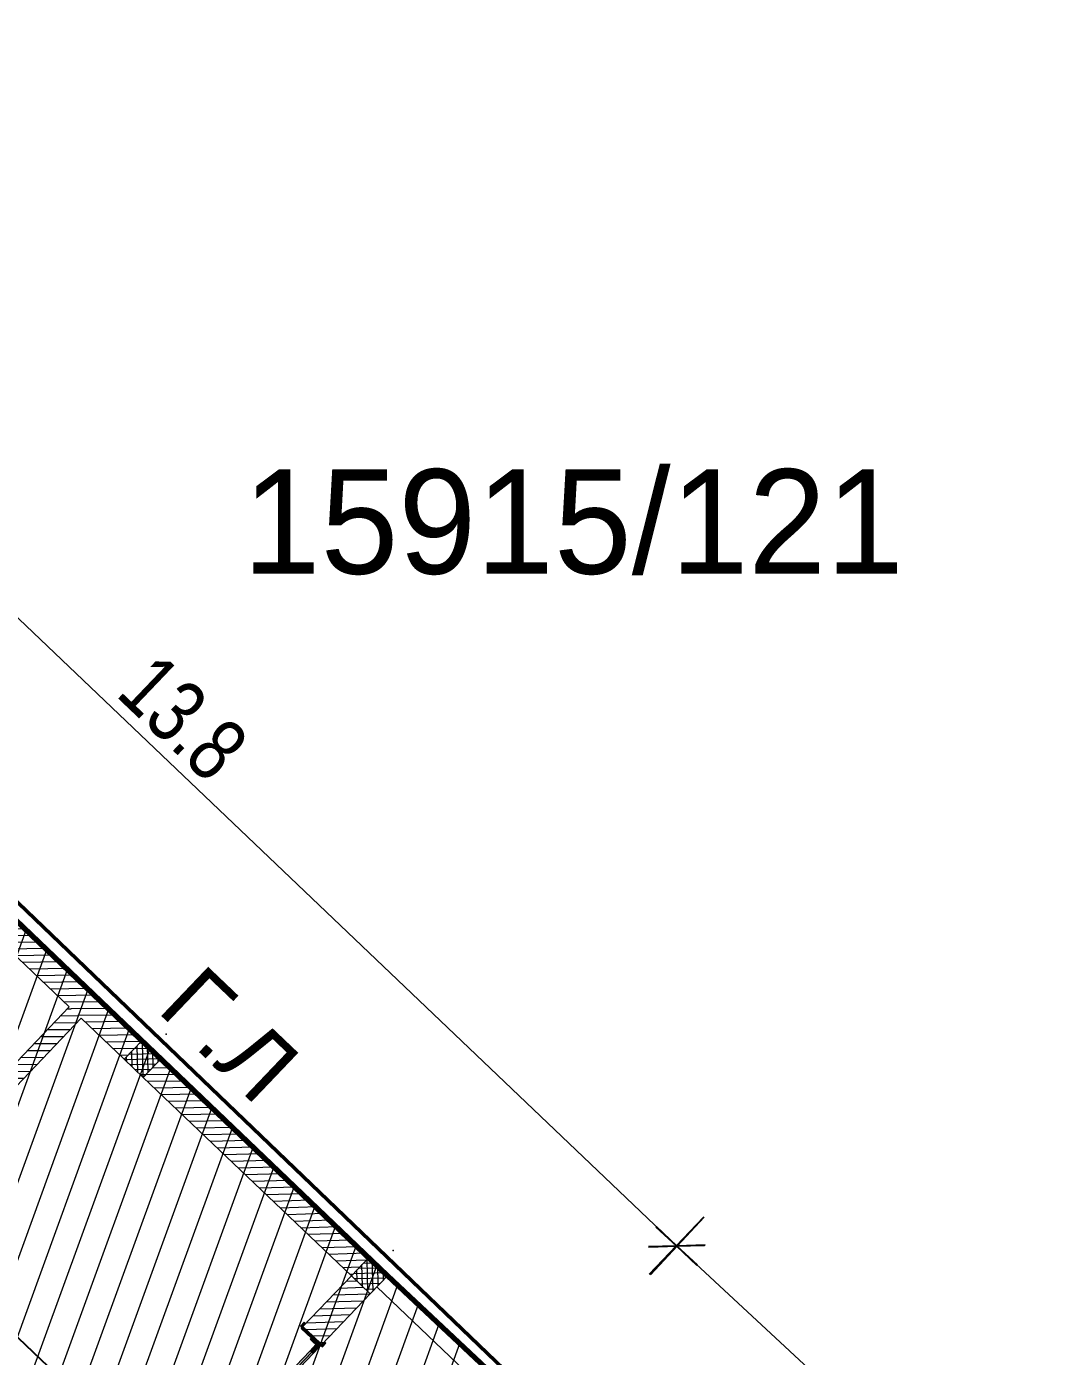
# Model space of a CAD drawing. Header units: metres. Extents: x 0 to 7617939, y 0 to 4642111.
# Drawn here: x 7616230.82 to 7616240.59, y 4641454.7 to 4641467.42 of the extents above; entities that cross this region are included whole.
import ezdxf

# ---------------------------------------------------------------- set-up
doc = ezdxf.new("R2010")
doc.units = ezdxf.units.M
doc.header["$MEASUREMENT"] = 0
doc.linetypes.add('- Двойно прекъснати линии', pattern=[1093.61107349396, 529.166650772095, -211.666655540466, 141.11111164093, -211.666655540469])
doc.layers.get('0').update_dxf_attribs({"color": 1})
doc.layers.get('DEFPOINTS').update_dxf_attribs({"lineweight": 0})
for name, color, linetype in [('1 _ Плочи - Основни.Structural - Bearing', 7, 'Continuous'), ('6 _ - Конструктивни оси.Dimensioning', 7, 'Continuous'), ('LEGENDI', 7, 'Continuous'), ('Structural - Bearing', 7, 'Continuous')]:
    doc.layers.add(name, color=color, linetype=linetype)
for name, color, linetype, lineweight in [('gradezna_linija', 7, 'Continuous', 53), ('koti', 7, 'Continuous', 25), ('Level 63', 7, 'Continuous', 0), ('parcels_o — WF.WFI_GML_PARC', 1, 'Continuous', 0), ('Pecat', 7, 'Continuous', 25), ('U-5.2 ELEMENTI NA SOOBRAKAJNICA', 7, 'Continuous', 9)]:
    doc.layers.add(name, color=color, linetype=linetype, lineweight=lineweight)
doc.styles.add('K1', font='', dxfattribs={"width": 0.8})
doc.styles.add('PECAT', font='arial.ttf', dxfattribs={"height": 1.5})
doc.styles.add('Style-MAC C Swiss', font='MCSWIS.TTF')
doc.styles.get('K1').set_extended_font_data('Zurich BlkEx BT')
doc.dimstyles.new('mir', dxfattribs={"dimscale": 0.5, "dimtxt": 1.8, "dimasz": 0.01, "dimexe": 0.5, "dimexo": 0.0625, "dimgap": 0.2, "dimtad": 1, "dimzin": 0, "dimdsep": 46, "dimtxsty": 'K1', "dimblk": 'A$C321216CB', "dimcen": 0.09, "dimse1": 1, "dimse2": 1, "dimclrd": 256, "dimclrt": 256, "dimaunit": 1, "dimadec": 3, "dimazin": 0, "dimtfac": 1, "dimtofl": 0, "dimtmove": 2, "dimatfit": 3, "dimldrblk": 'A$C321216CB', "dimfxl": 0.5, "dimfxlon": 1, "dimtolj": 1, "dimtzin": 0, "dimlwd": 25, "dimarcsym": 0})
pattern_1 = [(44.99999999999996, (-56860.34481859207, 2014.433786392212), (-45.96193360834244, 45.96193360834246), [])]
pattern_2 = [(44.99999999999996, (-56860.34481859207, 2014.433786392212), (-35.35533484171247, 35.35533484171248), []), (135.0000000000001, (-56860.34481859207, 2014.433786392212), (35.35533484171238, 35.35533484171258), [])]

# ---------------------------------------------------------------- blocks, each defined once
blk = doc.blocks.new('A$C321216CB')
for p, q in [((0, -75.27068100022552), (0, 75.27068100022916)), ((-38.06893737428254, -38.06893737428072), (38.0689373742789, 38.06893737428072)), ((-53.83760753984097, 1.818989403545856e-12), (53.83760753984097, 1.818989403545856e-12))]:
    blk.add_line(p, q)
blk = doc.blocks.new('*D24')
at = {"layer": 'DEFPOINTS', "color": 0, "linetype": 'Continuous', "lineweight": 25, "transparency": 16777216}
for p in [(7616237.306218605, 4641456.042040998), (7616242.154993864, 4641451.538716807), (7616241.887250585, 4641451.250434876)]:
    blk.add_point(p, dxfattribs=at)
at = {"layer": 'koti', "lineweight": 20, "transparency": 16777216}
blk.add_line((7616237.042138958, 4641455.750356451), (7616241.883586952, 4641451.253837492), dxfattribs=at)
at = {"layer": 'koti', "linetype": 'Continuous', "lineweight": 20, "transparency": 16777216, "xscale": 0.005000000000000001, "yscale": 0.005000000000000001, "zscale": 0.005000000000000001}
for p, rotation in [((7616237.038475326, 4641455.753759068), 137.1154494315188), ((7616241.887250585, 4641451.250434876), 317.1154494315188)]:
    blk.add_blockref('A$C321216CB', p, dxfattribs=dict(at, rotation=rotation))
at = {"layer": 'koti', "color": 0, "linetype": 'Continuous', "lineweight": 20, "transparency": 16777216, "insert": (7616239.735072283, 4641453.795187542), "char_height": 0.6, "attachment_point": 5, "rotation": 317.11544943151875, "style": 'K1'}
blk.add_mtext('\\A1;6.6', dxfattribs=at)
blk = doc.blocks.new('*D25')
at = {"layer": 'DEFPOINTS', "color": 0, "linetype": 'Continuous', "lineweight": 25, "transparency": 16777216}
for p in [(7616227.047909321, 4641465.281242531), (7616226.327898195, 4641464.52622088), (7616236.314799643, 4641455.002414308)]:
    blk.add_point(p, dxfattribs=at)
at = {"layer": 'koti', "lineweight": 20, "transparency": 16777216}
blk.add_line((7616237.031192338, 4641455.760886604), (7616227.051527753, 4641465.277791887), dxfattribs=at)
at = {"layer": 'koti', "linetype": 'Continuous', "lineweight": 20, "transparency": 16777216, "xscale": 0.005000000000000001, "yscale": 0.005000000000000001, "zscale": 0.005000000000000001}
for p, rotation in [((7616227.047909321, 4641465.281242531), 136.3596841782759), ((7616237.03481077, 4641455.75743596), 316.3596841782759)]:
    blk.add_blockref('A$C321216CB', p, dxfattribs=dict(at, rotation=rotation))
at = {"layer": 'koti', "color": 0, "linetype": 'Continuous', "lineweight": 20, "transparency": 16777216, "insert": (7616232.317411619, 4641460.808813821), "char_height": 0.6, "attachment_point": 5, "rotation": 316.35968417827587, "style": 'K1'}
blk.add_mtext('\\A1;13.8', dxfattribs=at)
blk = doc.blocks.new('*D34')
at = {"layer": 'DEFPOINTS', "color": 0, "linetype": 'Continuous', "lineweight": 25, "transparency": 16777216}
for p in [(7616223.60979392, 4641461.676043971), (7616235.581175267, 4641454.233272312), (7616233.596665542, 4641452.152265847)]:
    blk.add_point(p, dxfattribs=at)
at = {"layer": 'koti', "lineweight": 25, "transparency": 16777216}
blk.add_line((7616223.613412352, 4641461.672593326), (7616233.593047109, 4641452.155716491), dxfattribs=at)
at = {"layer": 'koti', "linetype": 'Continuous', "lineweight": 25, "transparency": 16777216, "xscale": 0.005000000000000001, "yscale": 0.005000000000000001, "zscale": 0.005000000000000001}
for p, rotation in [((7616223.60979392, 4641461.676043971), 136.3596841862228), ((7616233.596665542, 4641452.152265847), 316.3596841862228)]:
    blk.add_blockref('A$C321216CB', p, dxfattribs=dict(at, rotation=rotation))
at = {"layer": 'koti', "color": 0, "linetype": 'Continuous', "transparency": 16777216, "insert": (7616228.879281303, 4641457.203629483), "char_height": 0.6, "attachment_point": 5, "rotation": 316.35968418622286, "style": 'K1'}
blk.add_mtext('\\A1;13.8', dxfattribs=at)
blk = doc.blocks.new('A$C51218968')
at = {"layer": 'Structural - Bearing', "linetype": 'Continuous', "lineweight": 9}
h = blk.add_hatch(dxfattribs=at)
h.set_pattern_fill('COMMON_BRICK_0001', color=256, scale=0.4999999403539185, angle=-1.272221872585407e-14, style=0, pattern_type=2)
h.set_pattern_definition(pattern_1)
h.paths.add_polyline_path([(5797.660487651825, 6899.999151229858), (5797.660488128662, 6649.999210357666), (8749.95907831192, 6649.999210357666), (8749.959077835083, 6899.999151229858)])
h = blk.add_hatch(dxfattribs=at)
h.set_pattern_fill('1_БЕТОН_СГЛОБЯЕМИ_ЕЛЕМЕН_E7', color=256, scale=0.4999999403539185, angle=-1.272221872585407e-14, style=0, pattern_type=2)
h.set_pattern_definition(pattern_2)
h.paths.add_polyline_path([(8999.959059715271, 6649.999210357666), (8999.959060192108, 6899.999179840088), (8749.95909023285, 6899.999179840088), (8749.959090709686, 6649.999208450317)])
h = blk.add_hatch(dxfattribs=at)
h.set_pattern_fill('COMMON_BRICK_0001', color=256, scale=0.4999999403539185, angle=-1.272221872585407e-14, style=0, pattern_type=2)
h.set_pattern_definition(pattern_1)
h.paths.add_polyline_path([(11749.95872926712, 6899.999181747437), (8999.959020137787, 6899.999137878418), (8999.959020137787, 6649.999208450317), (11749.95872831345, 6649.999210357666)])
h = blk.add_hatch(dxfattribs=at)
h.set_pattern_fill('1_БЕТОН_СГЛОБЯЕМИ_ЕЛЕМЕН_E7', color=256, scale=0.4999999403539185, angle=-1.272221872585407e-14, style=0, pattern_type=2)
h.set_pattern_definition(pattern_2)
h.paths.add_polyline_path([(11999.9587020874, 6649.999210357666), (11999.9587020874, 6899.999179840088), (11749.95873260498, 6899.999177932739), (11749.95873212814, 6649.999210357666)])
h = blk.add_hatch(dxfattribs=at)
h.set_pattern_fill('COMMON_BRICK_0001', color=256, scale=0.4999999403539185, angle=-1.272221872585407e-14, style=0, pattern_type=2)
h.set_pattern_definition(pattern_1)
h.paths.add_polyline_path([(8021.192164897919, 6649.999210357666), (8021.192164421082, 4219.999481201172), (8181.192125797272, 4219.999481201172), (8181.192125797272, 6649.999210357666)])
h = blk.add_hatch(dxfattribs=at)
h.set_pattern_fill('COMMON_BRICK_0001', color=256, scale=0.4999999403539185, angle=-1.272221872585407e-14, style=0, pattern_type=2)
h.set_pattern_definition(pattern_1)
h.paths.add_polyline_path([(11999.95867967606, 6649.999210357666), (11749.95873212814, 6649.999210357666), (11749.95873308182, 5978.814872741699), (11999.95867919922, 5978.814872741699)])
at = {"layer": 'Structural - Bearing', "linetype": 'Continuous', "lineweight": 9, "true_color": 0xdedede}
for points in [[(11749.95873260498, 5965.814891815186), (11749.95873260498, 6015.81488609314), (11730.95873451233, 6015.814888000488), (11730.95873498917, 5965.814895629883)], [(11884.95871543884, 5978.814891815186), (11749.95873165131, 5978.814893722534), (11749.95873260498, 5953.814893722534), (11884.95871686935, 5953.814893722534)], [(11884.95871543884, 5978.814891815186), (11884.95871686935, 5938.814897537231), (11999.95870256424, 5938.814897537231), (11999.95870304108, 5978.814893722534)], [(12018.95869970322, 5965.814895629883), (12018.95870018005, 6015.814888000488), (11999.9587020874, 6015.81488609314), (11999.95870161057, 5965.814893722534)], [(11959.95870780945, 5938.814897537231), (11959.95870685577, 5858.814907073975), (11999.95870351791, 5858.814907073975), (11999.95870256424, 5938.814897537231)], [(11979.95870494843, 5058.815002441406), (11979.95870447159, 5858.814907073975), (11959.95870685577, 5858.814907073975), (11959.95870780945, 5058.815000534058)], [(11999.95870256424, 5058.815002441406), (11999.95870351791, 5858.814907073975), (11979.95870447159, 5858.814907073975), (11979.95870494843, 5058.815002441406)]]:
    blk.add_hatch(color=254, dxfattribs=at).paths.add_polyline_path(points)
at = {"layer": '1 _ Плочи - Основни.Structural - Bearing', "linetype": 'Continuous', "lineweight": 9, "ltscale": 0.01, "flags": 128}
blk.add_lwpolyline([(11999.95864772797, 0), (13799.95848751068, 3.814697265625e-06), (13799.95848751068, 6899.999179840088), (11999.95864963531, 6899.999179840088), (-0.03986597061157227, 6899.999179840088), (-0.03986597061157227, 0)], close=True, dxfattribs=at)
at = {"layer": '6 _ - Конструктивни оси.Dimensioning', "linetype": '- Двойно прекъснати линии', "lineweight": 9, "ltscale": 0.01}
for p in [(8874.619312763214, 7100.266389846802), (8874.619312763214, 7100.266389846802), (11874.61895465851, 7100.266387939453), (11874.61895465851, 7100.266387939453)]:
    blk.add_point(p, dxfattribs=at)
at = {"layer": 'Structural - Bearing', "linetype": 'Continuous', "lineweight": 9, "ltscale": 0.01}
for p, q in [((11749.95877075195, 6015.814910888672), (11730.95873308182, 6015.814910888672)), ((11730.95873308182, 6015.814910888672), (11730.95873260498, 5965.814859390259)), ((11749.95876979828, 5978.814765930176), (11749.95877075195, 6015.814910888672)), ((11749.95877075195, 5965.81485748291), (11749.95877075195, 6015.814910888672)), ((11749.95876979828, 5978.814765930176), (11749.95877075195, 6015.814910888672)), ((11749.95876979828, 5978.814765930176), (11749.95877075195, 6015.814910888672)), ((11884.95861530304, 5978.814767837524), (11749.95876979828, 5978.814765930176)), ((11884.95861530304, 5978.814767837524), (11749.95876979828, 5978.814765930176)), ((11749.95876979828, 5978.814765930176), (11749.95877027512, 5953.814876556396)), ((11884.95861530304, 5978.814767837524), (11749.95876979828, 5978.814765930176)), ((11884.95861530304, 5978.814767837524), (11749.95876979828, 5978.814765930176)), ((11999.95877075195, 5978.814765930176), (11884.95861530304, 5978.814767837524)), ((11884.95861577988, 5953.814876556396), (11884.95861530304, 5978.814767837524)), ((11884.95861530304, 5978.814767837524), (11999.95877075195, 5978.814765930176)), ((11884.9586148262, 5938.814832687378), (11884.95861530304, 5978.814767837524)), ((11999.95877075195, 5978.814765930176), (11884.95861530304, 5978.814767837524)), ((11999.95877075195, 5978.814765930176), (11884.95861530304, 5978.814767837524)), ((11999.95877075195, 5978.814765930176), (11999.95876932144, 6015.814914703369)), ((12018.95880842209, 6015.814914703369), (11999.95876932144, 6015.814914703369)), ((11999.95876932144, 6015.814914703369), (11999.95877075195, 5965.81485748291)), ((11999.95877075195, 5978.814765930176), (11999.95876932144, 6015.814914703369)), ((11999.95877075195, 5978.814765930176), (11999.95876932144, 6015.814914703369)), ((11999.95877075195, 5978.814765930176), (11999.95877075195, 5938.814832687378)), ((12018.95880889893, 5965.81485748291), (12018.95880842209, 6015.814914703369)), ((11730.95873260498, 5965.814859390259), (11749.95877075195, 5965.81485748291)), ((11749.95877027512, 5953.814876556396), (11884.95861577988, 5953.814876556396)), ((11999.95877075195, 5938.814832687378), (11884.9586148262, 5938.814832687378)), ((11959.95883703232, 5938.814832687378), (11959.95883703232, 5858.814966201782)), ((11999.95877075195, 5938.814832687378), (11959.95883703232, 5938.814832687378)), ((11959.95883703232, 5858.814966201782), (11999.95876932144, 5858.814968109131)), ((11979.95880460739, 5058.814910888672), (11979.95880365372, 5858.814964294434)), ((11999.95877075195, 5965.81485748291), (12018.95880889893, 5965.81485748291)), ((11999.95876932144, 5858.814968109131), (11999.95877075195, 5938.814832687378))]:
    blk.add_line(p, q, dxfattribs=at)
at = {"layer": 'Structural - Bearing', "linetype": 'Continuous', "lineweight": 9, "ltscale": 0.01, "flags": 128}
for points in [[(8749.959108829498, 6899.999177932739), (5797.660487651825, 6899.999179840088)], [(11749.95870542526, 6899.999179840088), (8999.959112644196, 6899.999177932739)], [(13639.95850658417, 6899.999179840088), (11999.9587020874, 6899.999177932739)], [(5797.660487651825, 6649.999206542969), (8021.192164421082, 6649.999208450317)], [(8021.192164421082, 6649.999208450317), (8021.192163944244, 4562.556198120117)], [(8181.19214630127, 6649.999208450317), (8749.959108829498, 6649.999206542969)], [(8181.192145824432, 4219.999477386475), (8181.19214630127, 6649.999208450317)], [(8999.959112644196, 6649.999206542969), (11749.95870447159, 6649.999206542969)], [(11749.95873069763, 6649.999206542969), (11749.95873212814, 5978.81485748291)], [(11999.9587020874, 6739.999198913574), (13639.95850801468, 6739.999198913574)], [(11999.95870161057, 5978.81485748291), (11999.9587020874, 6649.999210357666)]]:
    blk.add_lwpolyline(points, dxfattribs=at)
for points in [[(8999.959059715271, 6649.999210357666), (8999.959060192108, 6899.999179840088), (8749.95909023285, 6899.999179840088), (8749.95909023285, 6649.999206542969)], [(11999.9587020874, 6649.999210357666), (11999.9587020874, 6899.999177932739), (11749.95873260498, 6899.999177932739), (11749.95873069763, 6649.999206542969)], [(11979.95870494843, 5058.815002441406), (11979.95870447159, 5858.814907073975), (11959.95870685577, 5858.814907073975), (11959.95870780945, 5058.815000534058)], [(11999.95870256424, 5058.815002441406), (11999.95870351791, 5858.814907073975), (11979.95870447159, 5858.814907073975), (11979.95870494843, 5058.815002441406)]]:
    blk.add_lwpolyline(points, close=True, dxfattribs=at)
blk = doc.blocks.new('A$C0391f4e6')
at = {"layer": 'Level 63', "color": 7, "linetype": 'Continuous', "lineweight": 35}
blk.add_lwpolyline([(-5.82351148314774, 2.290218397043645), (-15.96007166616619, 11.95034382399172), (-10.99513398762792, 16.97037569154054), (-0.9079072270542383, 7.282914160750806), (-5.82351148314774, 2.290218397043645)], dxfattribs=at)

msp = doc.modelspace()

# ---------------------------------------------------------------- hatches: boundary and pattern name
at = {"layer": 'gradezna_linija', "linetype": 'Continuous', "lineweight": 18}
h = msp.add_hatch(dxfattribs=at)
h.set_pattern_fill('LINE', color=30, scale=2, angle=70)
h.set_pattern_definition([(70, (0, 0), (-0.2349231551964771, 0.0855050358314172), [])])
h.paths.add_polyline_path([(7616230.822436475, 4641449.243139954), (7616235.58122474, 4641454.233324192), (7616225.59427382, 4641463.757078884), (7616220.832414584, 4641458.763614628)])

# ---------------------------------------------------------------- linework, layer by layer
at = {"layer": 'gradezna_linija', "linetype": 'Continuous', "lineweight": 70}
msp.add_lwpolyline([(7616229.516650738, 4641450.482068469), (7616230.822434717, 4641449.24314163), (7616235.582671795, 4641454.238152305), (7616234.273010335, 4641455.468931859), (7616225.602053918, 4641463.766987796), (7616220.832414584, 4641458.763614628)], close=True, dxfattribs=at).dxf.unprotected_set("ltscale", 0)

# ---------------------------------------------------------------- texts
at = {"layer": 'LEGENDI', "style": 'PECAT'}
msp.add_text('Г.Л', height=0.6499999999999999, rotation=316.3584261040903, dxfattribs=at).set_placement((7616232.053967397, 4641458.006565193))
at = {"layer": 'parcels_o — WF.WFI_GML_PARC', "color": 7, "insert": (7616232.888273122, 4641463.185699025), "char_height": 1, "width": 0.1594830338411019, "attachment_point": 1, "style": 'Style-MAC C Swiss'}
msp.add_mtext('15915/121', dxfattribs=at)

# ---------------------------------------------------------------- dimensions: what is measured, and where the dimension line sits
at = {"layer": 'koti', "linetype": 'Continuous', "lineweight": 20}
for p1, p2, distance, picture, middle in [((7616236.314799643, 4641455.002414308), (7616226.327898194, 4641464.52622088), -1.043299437243852, '*D25', (7616232.317411619, 4641460.808813821)), ((7616237.306218606, 4641456.042040998), (7616242.154993865, 4641451.538716807), -0.39343733374707596, '*D24', (7616239.735072283, 4641453.795187542))]:
    dim = msp.add_aligned_dim(p1=p1, p2=p2, distance=distance, dimstyle='mir', override={"dimtxt": 1.2, "dimdec": 1, "dimdsep": 0, "dimclrd": 256, "dimclrt": 0, "dimlwd": 20}, dxfattribs=at)
    dim.commit()
    dim.dimension.update_dxf_attribs({"geometry": picture, "text_midpoint": middle})
at = {"layer": 'koti', "linetype": 'Continuous'}
dim = msp.add_linear_dim(base=(7616233.596665542, 4641452.152265847), p1=(7616223.60979392, 4641461.676043971), p2=(7616235.581175268, 4641454.233272313), angle=136.3596841862228, dimstyle='mir', override={"dimtxt": 1.2, "dimdec": 1, "dimdsep": 0, "dimclrd": 256, "dimclrt": 0}, dxfattribs=at)
dim.commit()
dim.dimension.update_dxf_attribs({"geometry": '*D34', "text_midpoint": (7616228.879281303, 4641457.203629483)})

# ---------------------------------------------------------------- next in the draw order: block references
at = {"layer": 'U-5.2 ELEMENTI NA SOOBRAKAJNICA', "linetype": 'Continuous', "lineweight": 25, "xscale": 0.001, "yscale": 0.001, "zscale": 0.001, "rotation": 316.3786440716248}
msp.add_blockref('A$C51218968', (7616220.832442368, 4641458.763585612), dxfattribs=at)

# ---------------------------------------------------------------- next in the draw order: linework, layer by layer
at = {"layer": 'Pecat', "color": 82, "lineweight": 50}
msp.add_lwpolyline([(7616235.809999999, 4641444.49), (7616236.67, 4641446.930000001), (7616240.429999999, 4641449.730000001), (7616222.010000001, 4641467.42), (7616217.099999999, 4641462.32), (7616217.300000001, 4641462.13)], close=True, dxfattribs=at)

# ---------------------------------------------------------------- next in the draw order: block references
at = {"layer": 'U-5.2 ELEMENTI NA SOOBRAKAJNICA', "linetype": 'Continuous', "lineweight": 25}
msp.add_blockref('A$C0391f4e6', (7616236.67, 4641446.930000001), dxfattribs=at)

doc.saveas('drawing.dxf')
